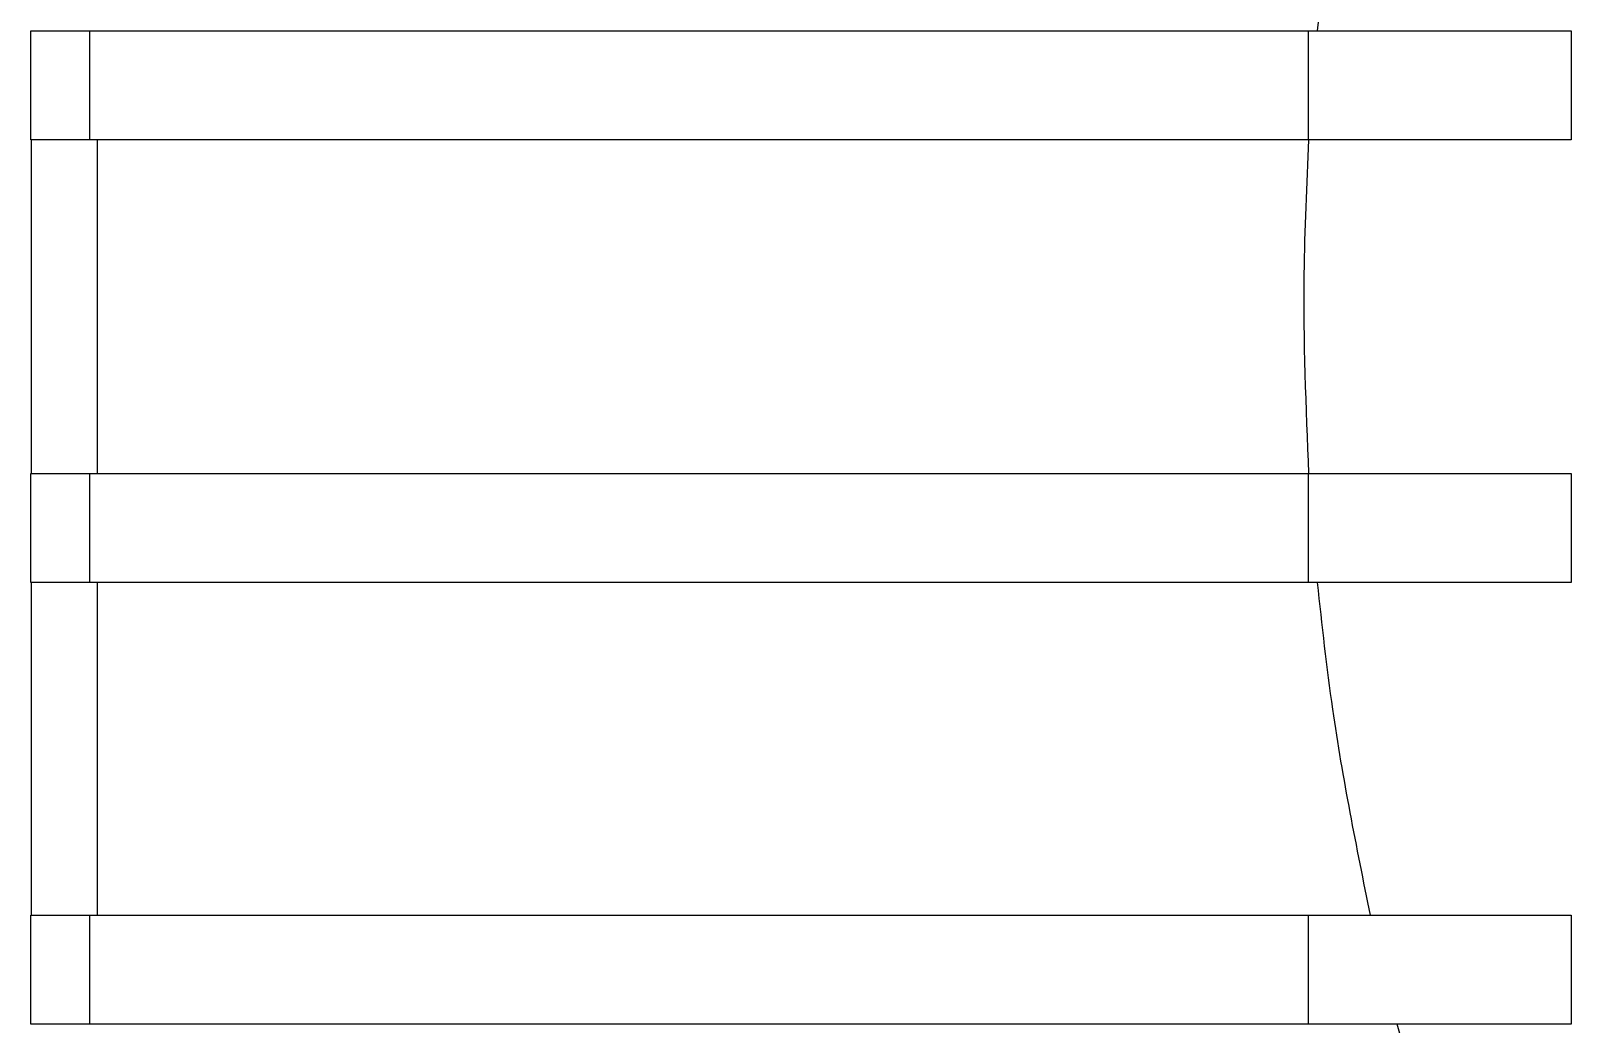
# Model space of a CAD drawing. Extents: x 12.3 to 108.7, y 1.1 to 80.4.
# Drawn here: x 26.463 to 28.723, y 31.639 to 33.097 of the extents above; entities that cross this region are included whole.
import ezdxf

# ---------------------------------------------------------------- set-up
doc = ezdxf.new("R2010")
doc.units = 0
doc.header["$MEASUREMENT"] = 0
doc.layers.add('OBJECT', color=7, linetype='CONTINUOUS')

msp = doc.modelspace()

# ---------------------------------------------------------------- linework, layer by layer
at = {"layer": 'OBJECT'}
for p, q in [((26.4632, 32.9368), (26.4632, 33.0968)), ((26.4632, 33.0968), (26.55, 33.0968)), ((26.55, 32.9368), (26.55, 33.0968)), ((26.55, 33.0968), (28.338, 33.0968)), ((28.338, 32.9368), (28.338, 33.0968)), ((28.7232, 33.0968), (28.7232, 32.9368)), ((26.55, 32.9368), (26.4632, 32.9368)), ((28.338, 32.9368), (26.55, 32.9368)), ((26.4632, 32.2868), (26.4632, 32.4468)), ((26.4632, 32.4468), (26.55, 32.4468)), ((26.55, 32.2868), (26.55, 32.4468)), ((26.55, 32.4468), (28.338, 32.4468)), ((28.338, 32.2868), (28.338, 32.4468)), ((28.7232, 32.4468), (28.7232, 32.2868)), ((26.55, 32.2868), (26.4632, 32.2868)), ((28.338, 32.2868), (26.55, 32.2868)), ((26.4632, 31.6388), (26.4632, 31.7988)), ((26.4632, 31.7988), (26.55, 31.7988)), ((26.55, 31.6388), (26.55, 31.7988)), ((26.55, 31.7988), (28.338, 31.7988)), ((28.338, 31.6388), (28.338, 31.7988)), ((28.7232, 31.7988), (28.7232, 31.6388)), ((26.55, 31.6388), (26.4632, 31.6388)), ((28.338, 31.6388), (26.55, 31.6388)), ((28.5273, 31.4357), (28.4677, 31.6388))]:
    msp.add_line(p, q, dxfattribs=at)
for points, knots in [([(28.351, 33.0968), (28.3616, 33.1887), (28.3806, 33.3532), (28.414, 33.5139), (28.4287, 33.5848)], [0, 0, 0, 0, 0.558806, 1, 1, 1, 1]), ([(28.338, 33.0968), (28.4004, 33.0968), (28.5258, 33.0968), (28.6572, 33.0968), (28.7232, 33.0968)], [0, 0, 0, 0, 0.497452, 1, 1, 1, 1]), ([(28.3385, 32.4468), (28.3344, 32.5444), (28.3277, 32.7078), (28.3354, 32.871), (28.3385, 32.9368)], [0, 0, 0, 0, 0.597316, 1, 1, 1, 1]), ([(28.7232, 32.9368), (28.6578, 32.9368), (28.5265, 32.9368), (28.401, 32.9368), (28.338, 32.9368)], [0, 0, 0, 0, 0.497472, 1, 1, 1, 1]), ([(28.338, 32.4468), (28.4004, 32.4468), (28.5258, 32.4468), (28.6572, 32.4468), (28.7232, 32.4468)], [0, 0, 0, 0, 0.497473, 1, 1, 1, 1]), ([(26.4641, 31.7988), (26.4641, 31.8362), (26.4641, 31.9343), (26.4641, 32.0968), (26.4641, 32.2235), (26.4641, 32.2868)], [0, 0, 0, 0, 0.235901, 0.617951, 1, 1, 1, 1]), ([(26.5606, 32.2868), (26.5606, 32.2225), (26.5606, 32.0939), (26.5606, 31.9315), (26.5606, 31.8343), (26.5606, 31.7988)], [0, 0, 0, 0, 0.388159, 0.776318, 1, 1, 1, 1]), ([(28.7232, 32.2868), (28.6578, 32.2868), (28.5264, 32.2868), (28.401, 32.2868), (28.338, 32.2868)], [0, 0, 0, 0, 0.497451, 1, 1, 1, 1]), ([(28.4287, 31.7988), (28.4084, 31.8991), (28.3759, 32.0601), (28.3578, 32.2247), (28.351, 32.2868)], [0, 0, 0, 0, 0.62291, 1, 1, 1, 1]), ([(28.338, 31.7988), (28.4003, 31.7988), (28.5255, 31.7988), (28.6571, 31.7988), (28.7232, 31.7988)], [0, 0, 0, 0, 0.49732, 1, 1, 1, 1]), ([(28.7232, 31.6388), (28.6577, 31.6388), (28.5261, 31.6388), (28.4009, 31.6388), (28.338, 31.6388)], [0, 0, 0, 0, 0.497242, 1, 1, 1, 1])]:
    msp.add_open_spline(points, degree=3, knots=knots, dxfattribs=at)
for points in [[(26.4641, 32.4468), (26.4641, 32.5284), (26.4641, 32.6918), (26.4641, 32.8551), (26.4641, 32.9368)], [(26.5606, 32.9368), (26.5606, 32.8551), (26.5606, 32.6918), (26.5606, 32.5284), (26.5606, 32.4468)]]:
    msp.add_open_spline(points, degree=3, dxfattribs=at)

doc.saveas('drawing.dxf')
